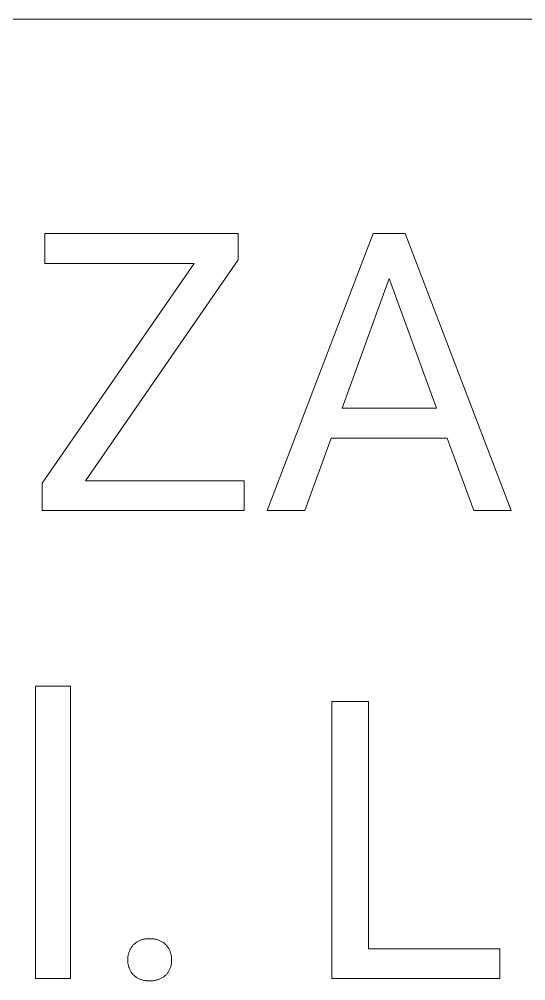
# Model space of a CAD drawing. Header units: millimetres. Extents: x 1287 to 5317, y -239 to 2577.
# Drawn here: x 4073.2 to 4142.9, y 79.1 to 211.4 of the extents above; entities that cross this region are included whole.
import ezdxf

# ---------------------------------------------------------------- set-up
doc = ezdxf.new("R2010")
doc.units = ezdxf.units.MM
doc.header["$MEASUREMENT"] = 0
doc.layers.add('Domyślny', color=7, linetype='Continuous', true_color=0x000000)

msp = doc.modelspace()

# ---------------------------------------------------------------- linework, layer by layer
at = {"layer": 'Domyślny', "color": 18, "lineweight": 15, "true_color": 0x000000}
for p, q in [((5313.2, 211.41), (3793.97, 211.41)), ((4076.74, 177.81), (4076.74, 181.93)), ((4076.74, 181.93), (4103.34, 181.93)), ((4103.34, 181.93), (4103.34, 178.27)), ((4107.35, 143.77), (4121.93, 181.94)), ((4121.93, 181.94), (4126.33, 181.94)), ((4126.33, 181.94), (4140.93, 143.77)), ((4076.4, 147.55), (4097.31, 177.81)), ((4097.31, 177.81), (4076.74, 177.81)), ((4103.34, 178.27), (4082.35, 147.89)), ((4124.13, 175.72), (4117.66, 157.87)), ((4130.64, 157.87), (4124.13, 175.72)), ((4117.66, 157.87), (4130.64, 157.87)), ((4116.14, 153.75), (4112.54, 143.77)), ((4132.13, 153.75), (4116.14, 153.75)), ((4135.78, 143.77), (4132.13, 153.75)), ((4076.4, 143.77), (4076.4, 147.55)), ((4082.35, 147.89), (4104.19, 147.89)), ((4104.19, 147.89), (4104.19, 143.77)), ((4104.19, 143.77), (4076.4, 143.77)), ((4112.54, 143.77), (4107.35, 143.77)), ((4140.93, 143.77), (4135.78, 143.77)), ((4075.45, 79.35), (4075.45, 119.61)), ((4075.45, 119.61), (4080.3, 119.61)), ((4080.3, 119.61), (4080.3, 79.35)), ((4116.24, 79.35), (4116.24, 117.52)), ((4116.24, 117.52), (4121.3, 117.52)), ((4121.3, 117.52), (4121.3, 83.47)), ((4090, 84.68), (4090.09, 84.71)), ((4090.09, 84.71), (4090.19, 84.74)), ((4090.19, 84.74), (4090.28, 84.76)), ((4090.28, 84.76), (4090.38, 84.78)), ((4090.38, 84.78), (4090.48, 84.8)), ((4090.48, 84.8), (4090.57, 84.82)), ((4090.57, 84.82), (4090.67, 84.83)), ((4090.67, 84.83), (4090.77, 84.84)), ((4090.77, 84.84), (4090.87, 84.84)), ((4090.87, 84.84), (4090.97, 84.84)), ((4090.97, 84.84), (4091.06, 84.84)), ((4091.06, 84.84), (4091.16, 84.84)), ((4091.16, 84.84), (4091.27, 84.84)), ((4091.27, 84.84), (4091.37, 84.84)), ((4091.37, 84.84), (4091.47, 84.84)), ((4091.47, 84.84), (4091.58, 84.83)), ((4091.58, 84.83), (4091.68, 84.82)), ((4091.68, 84.82), (4091.79, 84.81)), ((4091.79, 84.81), (4091.89, 84.79)), ((4091.89, 84.79), (4091.99, 84.77)), ((4091.99, 84.77), (4092.09, 84.75)), ((4092.09, 84.75), (4092.19, 84.72)), ((4092.19, 84.72), (4092.29, 84.69)), ((4088.47, 83.3), (4088.52, 83.4)), ((4088.52, 83.4), (4088.57, 83.49)), ((4088.57, 83.49), (4088.62, 83.58)), ((4088.62, 83.58), (4088.68, 83.66)), ((4088.68, 83.66), (4088.74, 83.75)), ((4088.74, 83.75), (4088.8, 83.83)), ((4088.8, 83.83), (4088.87, 83.91)), ((4088.87, 83.91), (4088.93, 83.99)), ((4088.93, 83.99), (4089, 84.06)), ((4089, 84.06), (4089.08, 84.13)), ((4089.08, 84.13), (4089.15, 84.19)), ((4089.15, 84.19), (4089.23, 84.25)), ((4089.23, 84.25), (4089.31, 84.31)), ((4089.31, 84.31), (4089.39, 84.37)), ((4089.39, 84.37), (4089.47, 84.42)), ((4089.47, 84.42), (4089.55, 84.47)), ((4089.55, 84.47), (4089.64, 84.52)), ((4089.64, 84.52), (4089.73, 84.56)), ((4089.73, 84.56), (4089.82, 84.6)), ((4089.82, 84.6), (4089.91, 84.64)), ((4089.91, 84.64), (4090, 84.68)), ((4092.29, 84.69), (4092.39, 84.65)), ((4092.39, 84.65), (4092.49, 84.62)), ((4092.49, 84.62), (4092.58, 84.57)), ((4092.58, 84.57), (4092.68, 84.53)), ((4092.68, 84.53), (4092.77, 84.48)), ((4092.77, 84.48), (4092.86, 84.43)), ((4092.86, 84.43), (4092.95, 84.38)), ((4092.95, 84.38), (4093.04, 84.32)), ((4093.04, 84.32), (4093.12, 84.26)), ((4093.12, 84.26), (4093.21, 84.2)), ((4093.21, 84.2), (4093.29, 84.13)), ((4093.29, 84.13), (4093.37, 84.06)), ((4093.37, 84.06), (4093.44, 83.99)), ((4093.44, 83.99), (4093.51, 83.91)), ((4093.51, 83.91), (4093.58, 83.83)), ((4093.58, 83.83), (4093.64, 83.75)), ((4093.64, 83.75), (4093.7, 83.66)), ((4093.7, 83.66), (4093.75, 83.58)), ((4093.75, 83.58), (4093.81, 83.49)), ((4093.81, 83.49), (4093.86, 83.4)), ((4093.86, 83.4), (4093.9, 83.3)), ((4121.3, 83.47), (4139.39, 83.47)), ((4139.39, 83.47), (4139.39, 79.35)), ((4088.17, 82.1), (4088.18, 82.21)), ((4088.17, 82), (4088.17, 82.1)), ((4088.18, 82.21), (4088.19, 82.31)), ((4088.19, 82.31), (4088.2, 82.41)), ((4088.2, 82.41), (4088.22, 82.52)), ((4088.22, 82.52), (4088.24, 82.62)), ((4088.24, 82.62), (4088.26, 82.72)), ((4088.26, 82.72), (4088.29, 82.82)), ((4088.29, 82.82), (4088.32, 82.92)), ((4088.32, 82.92), (4088.35, 83.02)), ((4088.35, 83.02), (4088.39, 83.11)), ((4088.39, 83.11), (4088.43, 83.21)), ((4088.43, 83.21), (4088.47, 83.3)), ((4093.9, 83.3), (4093.95, 83.21)), ((4093.95, 83.21), (4093.99, 83.11)), ((4093.99, 83.11), (4094.02, 83.02)), ((4094.02, 83.02), (4094.06, 82.92)), ((4094.06, 82.92), (4094.09, 82.82)), ((4094.09, 82.82), (4094.11, 82.72)), ((4094.11, 82.72), (4094.13, 82.62)), ((4094.13, 82.62), (4094.15, 82.52)), ((4094.15, 82.52), (4094.17, 82.41)), ((4094.17, 82.41), (4094.18, 82.31)), ((4094.18, 82.31), (4094.19, 82.21)), ((4094.19, 82.21), (4094.2, 82.1)), ((4094.2, 82.1), (4094.2, 82)), ((4088.17, 81.9), (4088.17, 82)), ((4088.17, 81.8), (4088.17, 81.9)), ((4088.17, 81.71), (4088.17, 81.8)), ((4088.18, 81.61), (4088.17, 81.71)), ((4088.19, 81.51), (4088.18, 81.61)), ((4088.2, 81.42), (4088.19, 81.51)), ((4088.21, 81.32), (4088.2, 81.42)), ((4088.23, 81.23), (4088.21, 81.32)), ((4088.25, 81.14), (4088.23, 81.23)), ((4088.28, 81.04), (4088.25, 81.14)), ((4088.31, 80.95), (4088.28, 81.04)), ((4088.34, 80.86), (4088.31, 80.95)), ((4088.37, 80.77), (4088.34, 80.86)), ((4088.41, 80.68), (4088.37, 80.77)), ((4094, 80.77), (4093.97, 80.68)), ((4094.04, 80.86), (4094, 80.77)), ((4094.07, 80.95), (4094.04, 80.86)), ((4094.09, 81.04), (4094.07, 80.95)), ((4094.12, 81.14), (4094.09, 81.04)), ((4094.14, 81.23), (4094.12, 81.14)), ((4094.16, 81.32), (4094.14, 81.23)), ((4094.17, 81.42), (4094.16, 81.32)), ((4094.18, 81.51), (4094.17, 81.42)), ((4094.19, 81.61), (4094.18, 81.51)), ((4094.2, 82), (4094.19, 81.9)), ((4094.19, 81.9), (4094.2, 81.8)), ((4094.2, 81.71), (4094.19, 81.61)), ((4094.2, 81.8), (4094.2, 81.71)), ((4088.45, 80.6), (4088.41, 80.68)), ((4088.49, 80.51), (4088.45, 80.6)), ((4088.54, 80.43), (4088.49, 80.51)), ((4088.59, 80.34), (4088.54, 80.43)), ((4088.64, 80.26), (4088.59, 80.34)), ((4088.69, 80.18), (4088.64, 80.26)), ((4088.75, 80.1), (4088.69, 80.18)), ((4088.81, 80.03), (4088.75, 80.1)), ((4088.87, 79.96), (4088.81, 80.03)), ((4088.93, 79.88), (4088.87, 79.96)), ((4089, 79.82), (4088.93, 79.88)), ((4089.08, 79.75), (4089, 79.82)), ((4089.15, 79.69), (4089.08, 79.75)), ((4089.23, 79.63), (4089.15, 79.69)), ((4089.31, 79.57), (4089.23, 79.63)), ((4089.39, 79.51), (4089.31, 79.57)), ((4089.47, 79.46), (4089.39, 79.51)), ((4089.56, 79.41), (4089.47, 79.46)), ((4092.86, 79.45), (4092.77, 79.4)), ((4092.95, 79.5), (4092.86, 79.45)), ((4093.04, 79.56), (4092.95, 79.5)), ((4093.12, 79.62), (4093.04, 79.56)), ((4093.21, 79.68), (4093.12, 79.62)), ((4093.29, 79.75), (4093.21, 79.68)), ((4093.37, 79.81), (4093.29, 79.75)), ((4093.44, 79.88), (4093.37, 79.81)), ((4093.51, 79.96), (4093.44, 79.88)), ((4093.57, 80.03), (4093.51, 79.96)), ((4093.63, 80.1), (4093.57, 80.03)), ((4093.69, 80.18), (4093.63, 80.1)), ((4093.74, 80.26), (4093.69, 80.18)), ((4093.79, 80.34), (4093.74, 80.26)), ((4093.84, 80.42), (4093.79, 80.34)), ((4093.88, 80.51), (4093.84, 80.42)), ((4093.93, 80.59), (4093.88, 80.51)), ((4093.97, 80.68), (4093.93, 80.59)), ((4080.3, 79.35), (4075.45, 79.35)), ((4089.64, 79.37), (4089.56, 79.41)), ((4089.73, 79.32), (4089.64, 79.37)), ((4089.82, 79.28), (4089.73, 79.32)), ((4089.91, 79.25), (4089.82, 79.28)), ((4090, 79.21), (4089.91, 79.25)), ((4090.1, 79.18), (4090, 79.21)), ((4090.19, 79.15), (4090.1, 79.18)), ((4090.29, 79.13), (4090.19, 79.15)), ((4090.38, 79.11), (4090.29, 79.13)), ((4090.48, 79.09), (4090.38, 79.11)), ((4090.58, 79.08), (4090.48, 79.09)), ((4090.67, 79.07), (4090.58, 79.08)), ((4090.77, 79.06), (4090.67, 79.07)), ((4090.87, 79.06), (4090.77, 79.06)), ((4090.97, 79.06), (4090.87, 79.06)), ((4091.06, 79.06), (4090.97, 79.06)), ((4091.16, 79.07), (4091.06, 79.06)), ((4091.27, 79.06), (4091.16, 79.07)), ((4091.37, 79.06), (4091.27, 79.06)), ((4091.47, 79.06), (4091.37, 79.06)), ((4091.58, 79.06), (4091.47, 79.06)), ((4091.68, 79.07), (4091.58, 79.06)), ((4091.78, 79.09), (4091.68, 79.07)), ((4091.89, 79.1), (4091.78, 79.09)), ((4091.99, 79.12), (4091.89, 79.1)), ((4092.09, 79.14), (4091.99, 79.12)), ((4092.19, 79.17), (4092.09, 79.14)), ((4092.29, 79.2), (4092.19, 79.17)), ((4092.39, 79.23), (4092.29, 79.2)), ((4092.49, 79.27), (4092.39, 79.23)), ((4092.58, 79.31), (4092.49, 79.27)), ((4092.68, 79.35), (4092.58, 79.31)), ((4092.77, 79.4), (4092.68, 79.35)), ((4139.39, 79.35), (4116.24, 79.35))]:
    msp.add_line(p, q, dxfattribs=at)

doc.saveas('drawing.dxf')
